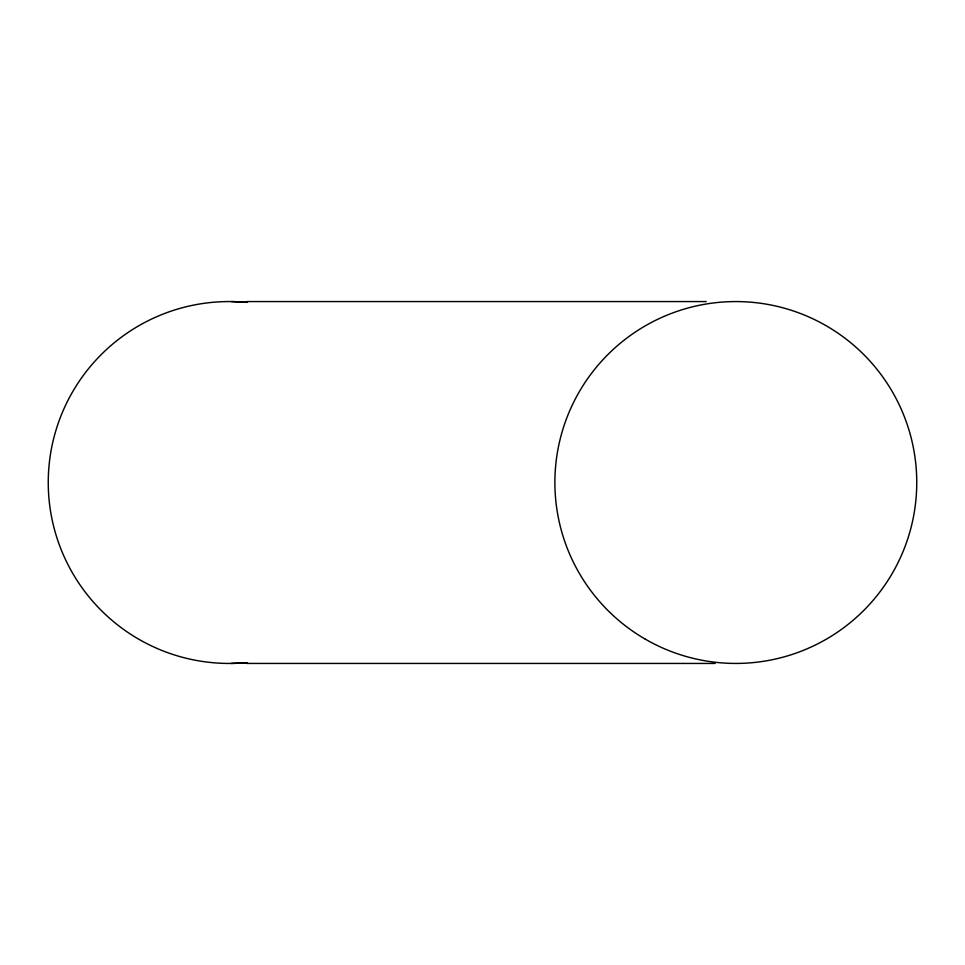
<?xml version="1.0" encoding="UTF-8"?>
<svg xmlns="http://www.w3.org/2000/svg" width="965" height="965" viewBox="0 0 965 965"><rect width="100%" height="100%" fill="white"/><g stroke="black" fill="none" stroke-linecap="round" stroke-linejoin="round"><path stroke-width="1.45" d="M231.25 663.438L247.474 662.702L245.448 662.702A180.938 180.938 0 0 1 48.25 482.5A180.938 180.938 0 0 1 245.448 302.298L247.474 302.298L231.25 301.562M246.714 301.562L706.235 301.562M246.714 663.438L715.162 663.438M645.344 639.192A180.938 180.938 0 0 0 916.75 482.5A180.938 180.938 0 0 0 645.344 325.808A180.938 180.938 0 0 0 645.344 639.192"/></g></svg>
